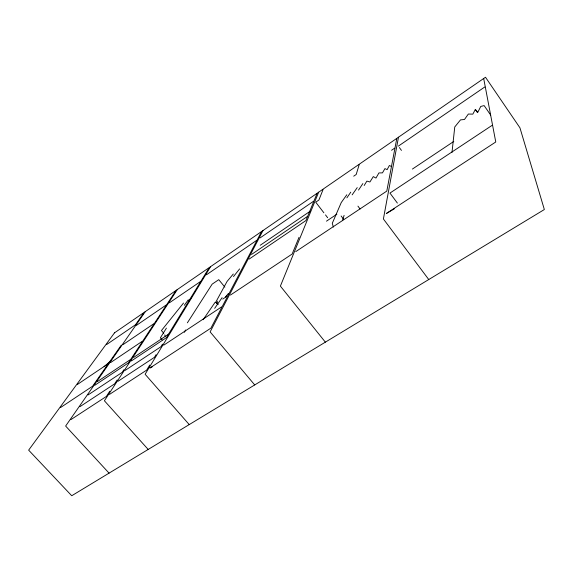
<?xml version="1.0" encoding="UTF-8"?>
<svg xmlns="http://www.w3.org/2000/svg" width="573" height="573" viewBox="0 0 573 573"><rect width="100%" height="100%" fill="white"/><g stroke="black" fill="none" stroke-linecap="round" stroke-linejoin="round"><path stroke-width="0.86" d="M217.181 303.934L217.289 301.169M451.99 152.447L454.761 126.962L460.491 119.893L464.481 119.485L468.349 114.034L472.847 114.134L475.311 109.479L477.832 112.287L480.733 106.463L484.135 105.582L490.66 115.066M398.486 137.198L383.401 218.986L428.754 279.538M394.947 148.206L386.796 191.096L295.754 251.633M396.724 138.874L395.005 147.92L391.567 150.276M359.164 164.745L356.191 174.493L353.713 176.19M342.568 220.369L344.087 215.376M323.036 189.62L318.91 200.013L315.737 202.19L323.874 212.784M318.674 192.184L280.39 286.106L325.357 342.153M299.02 237.322L292.151 254.032L230.432 295.074M307.379 216.995L305.903 220.584L249.112 259.103M313.71 201.603L307.672 216.286L251.518 254.462M316.898 193.853L313.975 200.958L260.121 237.895M263.021 230.525L210.126 331.889L254.706 384.934M221.772 307.429L210.914 328.128L149.933 367.981L152.325 366.777M256.733 240.767L222.288 306.44L163.778 345.154M261.231 232.18L257.098 240.066L206.452 274.804M225.791 297.143L226.543 295.725M184.291 332.304L185.623 329.998M210.62 266.624L145.112 374.255L189.233 424.586M149.732 365.051L146.624 370.144L109.486 394.41M156.085 354.644L154.438 357.337L118.081 381.26M162.488 344.158L160.913 346.737L125.208 370.366M168.011 335.112L166.499 337.59L131.36 360.954M168.061 334.94L200.435 282.009M208.83 268.271L200.908 281.243L169.393 302.809M364.184 185.502L366.878 181.104L369.9 181.992L373.302 176.599L375.96 178.074L378.925 172.939L382.463 172.881L384.927 168.605L387.147 169.629L389.354 165.511L391.552 166.557M166.421 328.114L160.383 337.805L162.13 339.832M187.378 322.828L212.153 284.144L218.75 279.667L224.874 287.116M177.358 289.537L104.408 400.778L148.192 449.44M109.772 391.23L106.334 396.466L70.937 419.594M117.178 379.963L114.629 383.853L79.905 406.694M123.926 369.714L122.178 372.371L88.07 394.94M130.057 360.388L128.373 362.938L94.789 385.278M142.269 341.809L130.723 359.371L97.331 381.618M153.865 324.182L142.892 340.871L110.525 362.63M166.184 305.445L154.431 323.315L123.066 344.588M175.56 291.177L166.707 304.65L136.417 325.378M358.526 190.078L362.867 183.575M346.873 197.857L350.776 192.177M203.15 319.67L215.083 302.343L216.537 302.501L218.206 304.514M107.703 364.578L92.597 386.223L60.502 407.575M121.268 345.154L108.376 363.619L77.391 384.462M143.544 313.23L135.486 324.769L106.471 344.652M145.334 311.597L65.63 426.047L109.071 473.133M214.66 308.346L222.088 297.674M352.151 194.841L357.23 187.615M346.823 194.763L341.25 202.556L332.297 223.262L333.343 227.058M184.305 305.294L188.316 299.751M188.295 301.778L190.916 298.239M183.518 303.031L161.45 330.542L163.756 333.228M233.498 276.566L239.607 268.916M228.448 293.383L225.11 297.509L222.739 299.085M233.304 274.001L227.066 281.45L215.763 302.179L216.895 303.54M104.078 366.741L111.785 359.844M398.357 146.122L485.238 86.666L483.77 78.931M260.228 245.273L310.287 211.143M326.46 221.178L336.852 214.216M412.424 169.049L453.78 141.445M133.695 357.394L168.612 334.131M394.618 208.636L386.309 213.514L495.767 141.989L492.608 125.394M325.5 214.904L327.67 217.733M341.128 215.985L343.291 218.829M357.932 206.137L360.073 208.98M397.368 203.071L389.962 193.072L492.544 125.072L485.331 87.125M399.388 147.555L401.458 150.405M475.311 109.479L477.338 112.415M164.802 334.854L165.103 336.158M114.5 332.841L28.65 450.142L71.725 495.745L544.35 209.532L519.94 127.808L485.503 77.255L114.5 332.841"/></g></svg>
